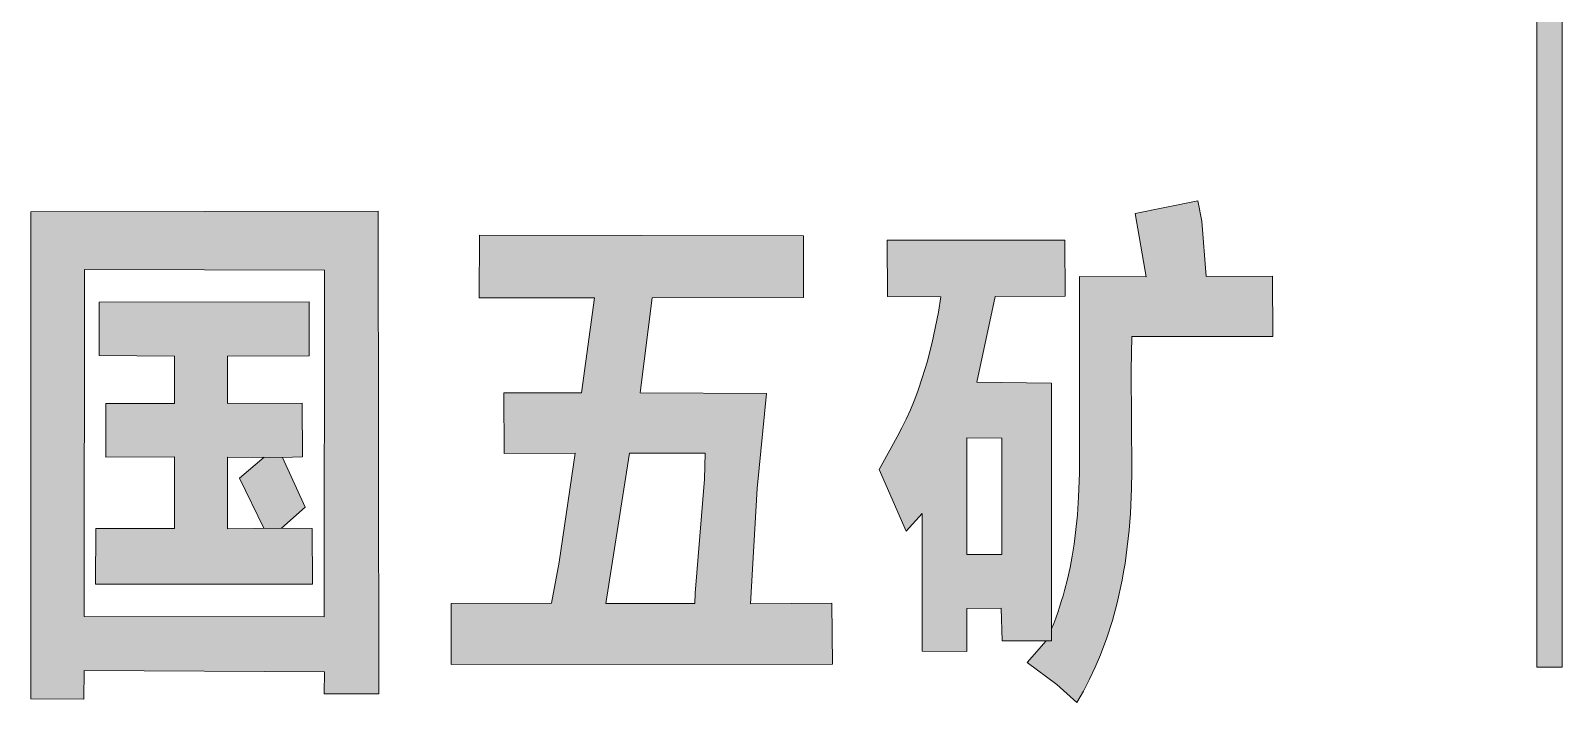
# Model space of a CAD drawing. Header units: millimetres. Extents: x 2 to 599, y 5 to 425.
# Drawn here: x 555.64 to 568.48, y 196.5 to 202.13 of the extents above; entities that cross this region are included whole.
import ezdxf

# ---------------------------------------------------------------- set-up
doc = ezdxf.new("R2010")
doc.units = ezdxf.units.MM
doc.linetypes.add('XKITLINE00', pattern=[0])
doc.layers.add('OtherObjectType', color=1, linetype='Continuous', lineweight=0)

# ---------------------------------------------------------------- blocks, each defined once
blk = doc.blocks.new('*A49')
at = {"layer": 'OtherObjectType'}
for points in [[(568.481, 196.796), (568.269, 196.796), (568.268, 210.113), (568.483, 210.113)], [(563.489, 197.74), (563.782, 197.738), (563.783, 198.714), (564.311, 200.373), (564.313, 199.903), (563.726, 199.901), (563.573, 199.182), (564.201, 199.175), (564.2, 197.014), (563.787, 197.014), (563.777, 197.288), (563.489, 197.286), (563.489, 196.927), (563.116, 196.928), (563.114, 198.082), (562.981, 197.934), (562.755, 198.452), (562.906, 198.725), (562.945, 198.799), (562.982, 198.874), (563.016, 198.95), (563.049, 199.027), (563.078, 199.106), (563.119, 199.227), (563.156, 199.35), (563.199, 199.516), (563.251, 199.77), (563.273, 199.897), (562.824, 199.901), (562.823, 200.372), (564.311, 200.373), (566.052, 200.071), (565.496, 200.068), (565.461, 200.531), (565.426, 200.703), (564.902, 200.597), (564.994, 200.066), (564.435, 200.068), (564.435, 198.519), (564.434, 198.42), (564.427, 198.221), (564.417, 198.072), (564.402, 197.923), (564.389, 197.824), (564.373, 197.726), (564.355, 197.629), (564.334, 197.533), (564.31, 197.438), (564.297, 197.391), (564.282, 197.344), (564.268, 197.298), (564.252, 197.252), (564.235, 197.206), (564.218, 197.161), (564.2, 197.117), (564.2, 197.014), (564.154, 197.014), (563.996, 196.833), (564.245, 196.649), (564.411, 196.5), (564.467, 196.595), (564.519, 196.694), (564.567, 196.795), (564.611, 196.899), (564.664, 197.041), (564.711, 197.187), (564.751, 197.335), (564.791, 197.524), (564.804, 197.593), (564.816, 197.662), (564.826, 197.732), (564.835, 197.802), (564.843, 197.872), (564.85, 197.942), (564.856, 198.012), (564.861, 198.082), (564.865, 198.152), (564.871, 198.293), (564.874, 198.434), (564.869, 199.282), (564.872, 199.564), (566.056, 199.565), (566.052, 200.071), (564.311, 200.373), (563.783, 198.714), (563.491, 198.717)], [(556.088, 197.218), (558.1, 197.217), (558.103, 200.121), (555.64, 200.61), (558.554, 200.614), (558.559, 196.572), (558.1, 196.57), (558.103, 196.756), (556.088, 196.766), (556.086, 196.527), (555.641, 196.528), (555.64, 200.61), (558.103, 200.121), (556.092, 200.127)], [(561.291, 198.371), (561.297, 198.589), (560.661, 198.588), (561.809, 199.088), (561.732, 198.293), (561.676, 197.326), (562.358, 197.332), (562.363, 196.819), (559.166, 196.818), (559.167, 197.329), (560.006, 197.331), (560.072, 197.675), (560.205, 198.587), (559.61, 198.585), (559.608, 199.093), (560.259, 199.093), (560.369, 199.889), (559.401, 199.89), (559.403, 200.414), (562.12, 200.408), (562.12, 199.893), (560.85, 199.888), (560.75, 199.093), (561.809, 199.088), (560.661, 198.588), (560.463, 197.328), (561.208, 197.328), (561.213, 197.415)], [(556.847, 199.4), (556.214, 199.406), (556.215, 199.853), (557.975, 199.855), (557.976, 199.403), (557.289, 199.401), (557.291, 199.003), (557.917, 199.006), (557.918, 198.556), (557.752, 198.552), (557.289, 198.553), (557.29, 197.955), (557.744, 197.96), (558.001, 197.957), (558.002, 197.489), (556.184, 197.49), (556.185, 197.957), (556.846, 197.957), (556.845, 198.556), (556.269, 198.555), (556.271, 199.005), (556.845, 199.003)], [(557.594, 197.959), (557.392, 198.379), (557.598, 198.553), (557.752, 198.552), (557.941, 198.134), (557.744, 197.96)]]:
    blk.add_hatch(color=7, dxfattribs=at).paths.add_polyline_path(points, flags=17)
at = {"layer": 'OtherObjectType', "color": 7, "linetype": 'XKITLINE00', "lineweight": 0}
for p, q in [((568.268, 210.113), (568.269, 196.796)), ((568.269, 196.796), (568.268, 210.113)), ((568.481, 196.796), (568.483, 210.113)), ((568.483, 210.113), (568.481, 196.796)), ((564.902, 200.597), (565.426, 200.703)), ((565.426, 200.703), (564.902, 200.597)), ((565.426, 200.703), (565.461, 200.531)), ((565.461, 200.531), (565.426, 200.703)), ((558.554, 200.614), (555.64, 200.61)), ((555.64, 200.61), (558.554, 200.614)), ((555.64, 200.61), (555.641, 196.528)), ((555.641, 196.528), (555.64, 200.61)), ((558.559, 196.572), (558.554, 200.614)), ((558.554, 200.614), (558.559, 196.572)), ((564.994, 200.066), (564.902, 200.597)), ((564.902, 200.597), (564.994, 200.066)), ((565.461, 200.531), (565.496, 200.068)), ((565.496, 200.068), (565.461, 200.531)), ((559.403, 200.414), (559.401, 199.89)), ((559.401, 199.89), (559.403, 200.414)), ((562.12, 200.408), (559.403, 200.414)), ((559.403, 200.414), (562.12, 200.408)), ((562.12, 199.893), (562.12, 200.408)), ((562.12, 200.408), (562.12, 199.893)), ((562.823, 200.372), (564.311, 200.373)), ((564.311, 200.373), (562.823, 200.372)), ((562.824, 199.901), (562.823, 200.372)), ((562.823, 200.372), (562.824, 199.901)), ((564.311, 200.373), (564.313, 199.903)), ((564.313, 199.903), (564.311, 200.373)), ((556.088, 197.218), (556.092, 200.127)), ((556.092, 200.127), (556.088, 197.218)), ((556.092, 200.127), (558.103, 200.121)), ((558.103, 200.121), (556.092, 200.127)), ((558.103, 200.121), (558.1, 197.217)), ((558.1, 197.217), (558.103, 200.121)), ((564.435, 198.519), (564.435, 200.068)), ((564.435, 200.068), (564.994, 200.066)), ((564.994, 200.066), (564.435, 200.068)), ((564.435, 200.068), (564.435, 198.519)), ((565.496, 200.068), (566.052, 200.071)), ((566.052, 200.071), (565.496, 200.068)), ((566.052, 200.071), (566.056, 199.565)), ((566.056, 199.565), (566.052, 200.071)), ((556.215, 199.853), (556.214, 199.406)), ((557.975, 199.855), (556.215, 199.853)), ((557.976, 199.403), (557.975, 199.855)), ((559.401, 199.89), (560.369, 199.889)), ((560.369, 199.889), (559.401, 199.89)), ((560.369, 199.889), (560.259, 199.093)), ((560.259, 199.093), (560.369, 199.889)), ((560.75, 199.093), (560.85, 199.888)), ((560.85, 199.888), (560.75, 199.093)), ((560.85, 199.888), (562.12, 199.893)), ((562.12, 199.893), (560.85, 199.888)), ((563.273, 199.897), (562.824, 199.901)), ((562.824, 199.901), (563.273, 199.897)), ((563.251, 199.77), (563.273, 199.897)), ((563.273, 199.897), (563.251, 199.77)), ((563.726, 199.901), (563.573, 199.182)), ((563.573, 199.182), (563.726, 199.901)), ((564.313, 199.903), (563.726, 199.901)), ((563.726, 199.901), (564.313, 199.903)), ((563.199, 199.516), (563.251, 199.77)), ((563.251, 199.77), (563.199, 199.516)), ((563.156, 199.35), (563.199, 199.516)), ((563.199, 199.516), (563.156, 199.35)), ((564.872, 199.564), (564.869, 199.282)), ((564.869, 199.282), (564.872, 199.564)), ((566.056, 199.565), (564.872, 199.564)), ((564.872, 199.564), (566.056, 199.565)), ((556.214, 199.406), (556.847, 199.4)), ((556.847, 199.4), (556.845, 199.003)), ((557.289, 199.401), (557.976, 199.403)), ((557.291, 199.003), (557.289, 199.401)), ((563.119, 199.227), (563.156, 199.35)), ((563.156, 199.35), (563.119, 199.227)), ((563.078, 199.106), (563.119, 199.227)), ((563.119, 199.227), (563.078, 199.106)), ((564.869, 199.282), (564.874, 198.434)), ((564.874, 198.434), (564.869, 199.282)), ((560.259, 199.093), (559.608, 199.093)), ((559.608, 199.093), (559.61, 198.585)), ((559.61, 198.585), (559.608, 199.093)), ((559.608, 199.093), (560.259, 199.093)), ((561.809, 199.088), (560.75, 199.093)), ((560.75, 199.093), (561.809, 199.088)), ((561.732, 198.293), (561.809, 199.088)), ((561.809, 199.088), (561.732, 198.293)), ((563.049, 199.027), (563.078, 199.106)), ((563.078, 199.106), (563.049, 199.027)), ((563.573, 199.182), (564.201, 199.175)), ((564.201, 199.175), (563.573, 199.182)), ((564.2, 197.014), (564.201, 199.175)), ((564.201, 199.175), (564.2, 197.117)), ((556.271, 199.005), (556.269, 198.555)), ((556.845, 199.003), (556.271, 199.005)), ((557.917, 199.006), (557.291, 199.003)), ((557.918, 198.556), (557.917, 199.006)), ((562.982, 198.874), (563.016, 198.95)), ((563.016, 198.95), (562.982, 198.874)), ((563.016, 198.95), (563.049, 199.027)), ((563.049, 199.027), (563.016, 198.95)), ((562.945, 198.799), (562.982, 198.874)), ((562.982, 198.874), (562.945, 198.799)), ((562.755, 198.452), (562.906, 198.725)), ((562.906, 198.725), (562.755, 198.452)), ((562.906, 198.725), (562.945, 198.799)), ((562.945, 198.799), (562.906, 198.725)), ((563.489, 197.74), (563.491, 198.717)), ((563.491, 198.717), (563.489, 197.74)), ((563.491, 198.717), (563.783, 198.714)), ((563.783, 198.714), (563.491, 198.717)), ((563.783, 198.714), (563.782, 197.738)), ((563.782, 197.738), (563.783, 198.714)), ((559.61, 198.585), (560.205, 198.587)), ((560.205, 198.587), (559.61, 198.585)), ((560.205, 198.587), (560.072, 197.675)), ((560.072, 197.675), (560.205, 198.587)), ((560.463, 197.328), (560.661, 198.588)), ((560.661, 198.588), (560.463, 197.328)), ((560.661, 198.588), (561.297, 198.589)), ((561.297, 198.589), (560.661, 198.588)), ((561.297, 198.589), (561.291, 198.371)), ((561.291, 198.371), (561.297, 198.589)), ((556.269, 198.555), (556.845, 198.556)), ((556.845, 198.556), (556.846, 197.957)), ((557.29, 197.955), (557.289, 198.553)), ((557.752, 198.552), (557.289, 198.553)), ((557.289, 198.553), (557.29, 197.955)), ((557.598, 198.553), (557.392, 198.379)), ((557.752, 198.552), (557.918, 198.556)), ((557.941, 198.134), (557.752, 198.552)), ((562.981, 197.934), (562.755, 198.452)), ((562.755, 198.452), (562.981, 197.934)), ((564.434, 198.42), (564.435, 198.519)), ((564.435, 198.519), (564.434, 198.42)), ((557.392, 198.379), (557.594, 197.959)), ((561.291, 198.371), (561.213, 197.415)), ((561.213, 197.415), (561.291, 198.371)), ((564.427, 198.221), (564.434, 198.42)), ((564.434, 198.42), (564.427, 198.221)), ((564.874, 198.434), (564.871, 198.293)), ((564.871, 198.293), (564.874, 198.434)), ((561.676, 197.326), (561.732, 198.293)), ((561.732, 198.293), (561.676, 197.326)), ((564.417, 198.072), (564.427, 198.221)), ((564.427, 198.221), (564.417, 198.072)), ((564.871, 198.293), (564.865, 198.152)), ((564.865, 198.152), (564.871, 198.293)), ((557.744, 197.96), (557.941, 198.134)), ((563.114, 198.082), (562.981, 197.934)), ((562.981, 197.934), (563.114, 198.082)), ((563.116, 196.928), (563.114, 198.082)), ((563.114, 198.082), (563.116, 196.928)), ((564.402, 197.923), (564.417, 198.072)), ((564.417, 198.072), (564.402, 197.923)), ((564.861, 198.082), (564.856, 198.012)), ((564.856, 198.012), (564.861, 198.082)), ((564.865, 198.152), (564.861, 198.082)), ((564.861, 198.082), (564.865, 198.152)), ((556.185, 197.957), (556.184, 197.49)), ((556.846, 197.957), (556.185, 197.957)), ((557.29, 197.955), (557.744, 197.96)), ((558.001, 197.957), (557.744, 197.96)), ((558.002, 197.489), (558.001, 197.957)), ((564.389, 197.824), (564.402, 197.923)), ((564.402, 197.923), (564.389, 197.824)), ((564.85, 197.942), (564.843, 197.872)), ((564.843, 197.872), (564.85, 197.942)), ((564.856, 198.012), (564.85, 197.942)), ((564.85, 197.942), (564.856, 198.012)), ((564.373, 197.726), (564.389, 197.824)), ((564.389, 197.824), (564.373, 197.726)), ((564.835, 197.802), (564.826, 197.732)), ((564.826, 197.732), (564.835, 197.802)), ((564.843, 197.872), (564.835, 197.802)), ((564.835, 197.802), (564.843, 197.872)), ((560.072, 197.675), (560.006, 197.331)), ((560.006, 197.331), (560.072, 197.675)), ((563.782, 197.738), (563.489, 197.74)), ((563.489, 197.74), (563.782, 197.738)), ((564.355, 197.629), (564.373, 197.726)), ((564.373, 197.726), (564.355, 197.629)), ((564.826, 197.732), (564.816, 197.662)), ((564.816, 197.662), (564.826, 197.732)), ((564.334, 197.533), (564.355, 197.629)), ((564.355, 197.629), (564.334, 197.533)), ((564.804, 197.593), (564.791, 197.524)), ((564.791, 197.524), (564.804, 197.593)), ((564.816, 197.662), (564.804, 197.593)), ((564.804, 197.593), (564.816, 197.662)), ((556.184, 197.49), (558.002, 197.489)), ((561.213, 197.415), (561.208, 197.328)), ((561.208, 197.328), (561.213, 197.415)), ((564.297, 197.391), (564.31, 197.438)), ((564.31, 197.438), (564.297, 197.391)), ((564.31, 197.438), (564.334, 197.533)), ((564.334, 197.533), (564.31, 197.438)), ((564.791, 197.524), (564.751, 197.335)), ((564.751, 197.335), (564.791, 197.524)), ((559.167, 197.329), (559.166, 196.818)), ((559.166, 196.818), (559.167, 197.329)), ((560.006, 197.331), (559.167, 197.329)), ((559.167, 197.329), (560.006, 197.331)), ((561.208, 197.328), (560.463, 197.328)), ((560.463, 197.328), (561.208, 197.328)), ((562.358, 197.332), (561.676, 197.326)), ((561.676, 197.326), (562.358, 197.332)), ((562.363, 196.819), (562.358, 197.332)), ((562.358, 197.332), (562.363, 196.819)), ((563.777, 197.288), (563.489, 197.286)), ((563.489, 197.286), (563.777, 197.288)), ((563.489, 197.286), (563.489, 196.927)), ((563.489, 196.927), (563.489, 197.286)), ((563.787, 197.014), (563.777, 197.288)), ((563.777, 197.288), (563.787, 197.014)), ((564.252, 197.252), (564.268, 197.298)), ((564.268, 197.298), (564.252, 197.252)), ((564.268, 197.298), (564.282, 197.344)), ((564.282, 197.344), (564.268, 197.298)), ((564.282, 197.344), (564.297, 197.391)), ((564.297, 197.391), (564.282, 197.344)), ((564.751, 197.335), (564.711, 197.187)), ((564.711, 197.187), (564.751, 197.335)), ((558.1, 197.217), (556.088, 197.218)), ((556.088, 197.218), (558.1, 197.217)), ((564.2, 197.117), (564.218, 197.161)), ((564.218, 197.161), (564.2, 197.117)), ((564.218, 197.161), (564.235, 197.206)), ((564.235, 197.206), (564.218, 197.161)), ((564.235, 197.206), (564.252, 197.252)), ((564.252, 197.252), (564.235, 197.206)), ((564.711, 197.187), (564.664, 197.041)), ((564.664, 197.041), (564.711, 197.187)), ((564.664, 197.041), (564.611, 196.899)), ((564.611, 196.899), (564.664, 197.041)), ((563.489, 196.927), (563.116, 196.928)), ((563.116, 196.928), (563.489, 196.927)), ((564.154, 197.014), (563.787, 197.014)), ((563.787, 197.014), (564.2, 197.014)), ((563.996, 196.833), (564.154, 197.014)), ((564.154, 197.014), (563.996, 196.833)), ((564.611, 196.899), (564.567, 196.795)), ((564.567, 196.795), (564.611, 196.899)), ((556.086, 196.527), (556.088, 196.766)), ((556.088, 196.766), (556.086, 196.527)), ((556.088, 196.766), (558.103, 196.756)), ((558.103, 196.756), (556.088, 196.766)), ((559.166, 196.818), (562.363, 196.819)), ((562.363, 196.819), (559.166, 196.818)), ((564.245, 196.649), (563.996, 196.833)), ((563.996, 196.833), (564.245, 196.649)), ((564.567, 196.795), (564.519, 196.694)), ((564.519, 196.694), (564.567, 196.795)), ((568.269, 196.796), (568.481, 196.796)), ((568.481, 196.796), (568.269, 196.796)), ((558.103, 196.756), (558.1, 196.57)), ((558.1, 196.57), (558.103, 196.756)), ((564.411, 196.5), (564.245, 196.649)), ((564.245, 196.649), (564.411, 196.5)), ((564.519, 196.694), (564.467, 196.595)), ((564.467, 196.595), (564.519, 196.694)), ((555.641, 196.528), (556.086, 196.527)), ((556.086, 196.527), (555.641, 196.528)), ((558.1, 196.57), (558.559, 196.572)), ((558.559, 196.572), (558.1, 196.57)), ((564.467, 196.595), (564.411, 196.5)), ((564.411, 196.5), (564.467, 196.595))]:
    blk.add_line(p, q, dxfattribs=at)
blk = doc.blocks.new('*A51')
at = {"layer": 'OtherObjectType'}
for points in [[(568.481, 196.796), (568.269, 196.796), (568.268, 210.113), (568.483, 210.113)], [(563.489, 197.74), (563.782, 197.738), (563.783, 198.714), (564.311, 200.373), (564.313, 199.903), (563.726, 199.901), (563.573, 199.182), (564.201, 199.175), (564.2, 197.014), (563.787, 197.014), (563.777, 197.288), (563.489, 197.286), (563.489, 196.927), (563.116, 196.928), (563.114, 198.082), (562.981, 197.934), (562.755, 198.452), (562.906, 198.725), (562.945, 198.799), (562.982, 198.874), (563.016, 198.95), (563.049, 199.027), (563.078, 199.106), (563.119, 199.227), (563.156, 199.35), (563.199, 199.516), (563.251, 199.77), (563.273, 199.897), (562.824, 199.901), (562.823, 200.372), (564.311, 200.373), (566.052, 200.071), (565.496, 200.068), (565.461, 200.531), (565.426, 200.703), (564.902, 200.597), (564.994, 200.066), (564.435, 200.068), (564.435, 198.519), (564.434, 198.42), (564.427, 198.221), (564.417, 198.072), (564.402, 197.923), (564.389, 197.824), (564.373, 197.726), (564.355, 197.629), (564.334, 197.533), (564.31, 197.438), (564.297, 197.391), (564.282, 197.344), (564.268, 197.298), (564.252, 197.252), (564.235, 197.206), (564.218, 197.161), (564.2, 197.117), (564.2, 197.014), (564.154, 197.014), (563.996, 196.833), (564.245, 196.649), (564.411, 196.5), (564.467, 196.595), (564.519, 196.694), (564.567, 196.795), (564.611, 196.899), (564.664, 197.041), (564.711, 197.187), (564.751, 197.335), (564.791, 197.524), (564.804, 197.593), (564.816, 197.662), (564.826, 197.732), (564.835, 197.802), (564.843, 197.872), (564.85, 197.942), (564.856, 198.012), (564.861, 198.082), (564.865, 198.152), (564.871, 198.293), (564.874, 198.434), (564.869, 199.282), (564.872, 199.564), (566.056, 199.565), (566.052, 200.071), (564.311, 200.373), (563.783, 198.714), (563.491, 198.717)], [(556.088, 197.218), (558.1, 197.217), (558.103, 200.121), (555.64, 200.61), (558.554, 200.614), (558.559, 196.572), (558.1, 196.57), (558.103, 196.756), (556.088, 196.766), (556.086, 196.527), (555.641, 196.528), (555.64, 200.61), (558.103, 200.121), (556.092, 200.127)], [(561.291, 198.371), (561.297, 198.589), (560.661, 198.588), (561.809, 199.088), (561.732, 198.293), (561.676, 197.326), (562.358, 197.332), (562.363, 196.819), (559.166, 196.818), (559.167, 197.329), (560.006, 197.331), (560.072, 197.675), (560.205, 198.587), (559.61, 198.585), (559.608, 199.093), (560.259, 199.093), (560.369, 199.889), (559.401, 199.89), (559.403, 200.414), (562.12, 200.408), (562.12, 199.893), (560.85, 199.888), (560.75, 199.093), (561.809, 199.088), (560.661, 198.588), (560.463, 197.328), (561.208, 197.328), (561.213, 197.415)], [(556.847, 199.4), (556.214, 199.406), (556.215, 199.853), (557.975, 199.855), (557.976, 199.403), (557.289, 199.401), (557.291, 199.003), (557.917, 199.006), (557.918, 198.556), (557.752, 198.552), (557.289, 198.553), (557.29, 197.955), (557.744, 197.96), (558.001, 197.957), (558.002, 197.489), (556.184, 197.49), (556.185, 197.957), (556.846, 197.957), (556.845, 198.556), (556.269, 198.555), (556.271, 199.005), (556.845, 199.003)], [(557.594, 197.959), (557.392, 198.379), (557.598, 198.553), (557.752, 198.552), (557.941, 198.134), (557.744, 197.96)]]:
    blk.add_hatch(color=7, dxfattribs=at).paths.add_polyline_path(points, flags=17)
at = {"layer": 'OtherObjectType', "color": 7, "linetype": 'XKITLINE00', "lineweight": 0}
for p, q in [((568.268, 210.113), (568.269, 196.796)), ((568.269, 196.796), (568.268, 210.113)), ((568.481, 196.796), (568.483, 210.113)), ((568.483, 210.113), (568.481, 196.796)), ((564.902, 200.597), (565.426, 200.703)), ((565.426, 200.703), (564.902, 200.597)), ((565.426, 200.703), (565.461, 200.531)), ((565.461, 200.531), (565.426, 200.703)), ((558.554, 200.614), (555.64, 200.61)), ((555.64, 200.61), (558.554, 200.614)), ((555.64, 200.61), (555.641, 196.528)), ((555.641, 196.528), (555.64, 200.61)), ((558.559, 196.572), (558.554, 200.614)), ((558.554, 200.614), (558.559, 196.572)), ((564.994, 200.066), (564.902, 200.597)), ((564.902, 200.597), (564.994, 200.066)), ((565.461, 200.531), (565.496, 200.068)), ((565.496, 200.068), (565.461, 200.531)), ((559.403, 200.414), (559.401, 199.89)), ((559.401, 199.89), (559.403, 200.414)), ((562.12, 200.408), (559.403, 200.414)), ((559.403, 200.414), (562.12, 200.408)), ((562.12, 199.893), (562.12, 200.408)), ((562.12, 200.408), (562.12, 199.893)), ((562.823, 200.372), (564.311, 200.373)), ((564.311, 200.373), (562.823, 200.372)), ((562.824, 199.901), (562.823, 200.372)), ((562.823, 200.372), (562.824, 199.901)), ((564.311, 200.373), (564.313, 199.903)), ((564.313, 199.903), (564.311, 200.373)), ((556.088, 197.218), (556.092, 200.127)), ((556.092, 200.127), (556.088, 197.218)), ((556.092, 200.127), (558.103, 200.121)), ((558.103, 200.121), (556.092, 200.127)), ((558.103, 200.121), (558.1, 197.217)), ((558.1, 197.217), (558.103, 200.121)), ((564.435, 198.519), (564.435, 200.068)), ((564.435, 200.068), (564.994, 200.066)), ((564.994, 200.066), (564.435, 200.068)), ((564.435, 200.068), (564.435, 198.519)), ((565.496, 200.068), (566.052, 200.071)), ((566.052, 200.071), (565.496, 200.068)), ((566.052, 200.071), (566.056, 199.565)), ((566.056, 199.565), (566.052, 200.071)), ((556.215, 199.853), (556.214, 199.406)), ((557.975, 199.855), (556.215, 199.853)), ((557.976, 199.403), (557.975, 199.855)), ((559.401, 199.89), (560.369, 199.889)), ((560.369, 199.889), (559.401, 199.89)), ((560.369, 199.889), (560.259, 199.093)), ((560.259, 199.093), (560.369, 199.889)), ((560.75, 199.093), (560.85, 199.888)), ((560.85, 199.888), (560.75, 199.093)), ((560.85, 199.888), (562.12, 199.893)), ((562.12, 199.893), (560.85, 199.888)), ((563.273, 199.897), (562.824, 199.901)), ((562.824, 199.901), (563.273, 199.897)), ((563.251, 199.77), (563.273, 199.897)), ((563.273, 199.897), (563.251, 199.77)), ((563.726, 199.901), (563.573, 199.182)), ((563.573, 199.182), (563.726, 199.901)), ((564.313, 199.903), (563.726, 199.901)), ((563.726, 199.901), (564.313, 199.903)), ((563.199, 199.516), (563.251, 199.77)), ((563.251, 199.77), (563.199, 199.516)), ((563.156, 199.35), (563.199, 199.516)), ((563.199, 199.516), (563.156, 199.35)), ((564.872, 199.564), (564.869, 199.282)), ((564.869, 199.282), (564.872, 199.564)), ((566.056, 199.565), (564.872, 199.564)), ((564.872, 199.564), (566.056, 199.565)), ((556.214, 199.406), (556.847, 199.4)), ((556.847, 199.4), (556.845, 199.003)), ((557.289, 199.401), (557.976, 199.403)), ((557.291, 199.003), (557.289, 199.401)), ((563.119, 199.227), (563.156, 199.35)), ((563.156, 199.35), (563.119, 199.227)), ((563.078, 199.106), (563.119, 199.227)), ((563.119, 199.227), (563.078, 199.106)), ((564.869, 199.282), (564.874, 198.434)), ((564.874, 198.434), (564.869, 199.282)), ((560.259, 199.093), (559.608, 199.093)), ((559.608, 199.093), (559.61, 198.585)), ((559.61, 198.585), (559.608, 199.093)), ((559.608, 199.093), (560.259, 199.093)), ((561.809, 199.088), (560.75, 199.093)), ((560.75, 199.093), (561.809, 199.088)), ((561.732, 198.293), (561.809, 199.088)), ((561.809, 199.088), (561.732, 198.293)), ((563.049, 199.027), (563.078, 199.106)), ((563.078, 199.106), (563.049, 199.027)), ((563.573, 199.182), (564.201, 199.175)), ((564.201, 199.175), (563.573, 199.182)), ((564.2, 197.014), (564.201, 199.175)), ((564.201, 199.175), (564.2, 197.117)), ((556.271, 199.005), (556.269, 198.555)), ((556.845, 199.003), (556.271, 199.005)), ((557.917, 199.006), (557.291, 199.003)), ((557.918, 198.556), (557.917, 199.006)), ((562.982, 198.874), (563.016, 198.95)), ((563.016, 198.95), (562.982, 198.874)), ((563.016, 198.95), (563.049, 199.027)), ((563.049, 199.027), (563.016, 198.95)), ((562.945, 198.799), (562.982, 198.874)), ((562.982, 198.874), (562.945, 198.799)), ((562.755, 198.452), (562.906, 198.725)), ((562.906, 198.725), (562.755, 198.452)), ((562.906, 198.725), (562.945, 198.799)), ((562.945, 198.799), (562.906, 198.725)), ((563.489, 197.74), (563.491, 198.717)), ((563.491, 198.717), (563.489, 197.74)), ((563.491, 198.717), (563.783, 198.714)), ((563.783, 198.714), (563.491, 198.717)), ((563.783, 198.714), (563.782, 197.738)), ((563.782, 197.738), (563.783, 198.714)), ((559.61, 198.585), (560.205, 198.587)), ((560.205, 198.587), (559.61, 198.585)), ((560.205, 198.587), (560.072, 197.675)), ((560.072, 197.675), (560.205, 198.587)), ((560.463, 197.328), (560.661, 198.588)), ((560.661, 198.588), (560.463, 197.328)), ((560.661, 198.588), (561.297, 198.589)), ((561.297, 198.589), (560.661, 198.588)), ((561.297, 198.589), (561.291, 198.371)), ((561.291, 198.371), (561.297, 198.589)), ((556.269, 198.555), (556.845, 198.556)), ((556.845, 198.556), (556.846, 197.957)), ((557.29, 197.955), (557.289, 198.553)), ((557.752, 198.552), (557.289, 198.553)), ((557.289, 198.553), (557.29, 197.955)), ((557.598, 198.553), (557.392, 198.379)), ((557.752, 198.552), (557.918, 198.556)), ((557.941, 198.134), (557.752, 198.552)), ((562.981, 197.934), (562.755, 198.452)), ((562.755, 198.452), (562.981, 197.934)), ((564.434, 198.42), (564.435, 198.519)), ((564.435, 198.519), (564.434, 198.42)), ((557.392, 198.379), (557.594, 197.959)), ((561.291, 198.371), (561.213, 197.415)), ((561.213, 197.415), (561.291, 198.371)), ((564.427, 198.221), (564.434, 198.42)), ((564.434, 198.42), (564.427, 198.221)), ((564.874, 198.434), (564.871, 198.293)), ((564.871, 198.293), (564.874, 198.434)), ((561.676, 197.326), (561.732, 198.293)), ((561.732, 198.293), (561.676, 197.326)), ((564.417, 198.072), (564.427, 198.221)), ((564.427, 198.221), (564.417, 198.072)), ((564.871, 198.293), (564.865, 198.152)), ((564.865, 198.152), (564.871, 198.293)), ((557.744, 197.96), (557.941, 198.134)), ((563.114, 198.082), (562.981, 197.934)), ((562.981, 197.934), (563.114, 198.082)), ((563.116, 196.928), (563.114, 198.082)), ((563.114, 198.082), (563.116, 196.928)), ((564.402, 197.923), (564.417, 198.072)), ((564.417, 198.072), (564.402, 197.923)), ((564.861, 198.082), (564.856, 198.012)), ((564.856, 198.012), (564.861, 198.082)), ((564.865, 198.152), (564.861, 198.082)), ((564.861, 198.082), (564.865, 198.152)), ((556.185, 197.957), (556.184, 197.49)), ((556.846, 197.957), (556.185, 197.957)), ((557.29, 197.955), (557.744, 197.96)), ((558.001, 197.957), (557.744, 197.96)), ((558.002, 197.489), (558.001, 197.957)), ((564.389, 197.824), (564.402, 197.923)), ((564.402, 197.923), (564.389, 197.824)), ((564.85, 197.942), (564.843, 197.872)), ((564.843, 197.872), (564.85, 197.942)), ((564.856, 198.012), (564.85, 197.942)), ((564.85, 197.942), (564.856, 198.012)), ((564.373, 197.726), (564.389, 197.824)), ((564.389, 197.824), (564.373, 197.726)), ((564.835, 197.802), (564.826, 197.732)), ((564.826, 197.732), (564.835, 197.802)), ((564.843, 197.872), (564.835, 197.802)), ((564.835, 197.802), (564.843, 197.872)), ((560.072, 197.675), (560.006, 197.331)), ((560.006, 197.331), (560.072, 197.675)), ((563.782, 197.738), (563.489, 197.74)), ((563.489, 197.74), (563.782, 197.738)), ((564.355, 197.629), (564.373, 197.726)), ((564.373, 197.726), (564.355, 197.629)), ((564.826, 197.732), (564.816, 197.662)), ((564.816, 197.662), (564.826, 197.732)), ((564.334, 197.533), (564.355, 197.629)), ((564.355, 197.629), (564.334, 197.533)), ((564.804, 197.593), (564.791, 197.524)), ((564.791, 197.524), (564.804, 197.593)), ((564.816, 197.662), (564.804, 197.593)), ((564.804, 197.593), (564.816, 197.662)), ((556.184, 197.49), (558.002, 197.489)), ((561.213, 197.415), (561.208, 197.328)), ((561.208, 197.328), (561.213, 197.415)), ((564.297, 197.391), (564.31, 197.438)), ((564.31, 197.438), (564.297, 197.391)), ((564.31, 197.438), (564.334, 197.533)), ((564.334, 197.533), (564.31, 197.438)), ((564.791, 197.524), (564.751, 197.335)), ((564.751, 197.335), (564.791, 197.524)), ((559.167, 197.329), (559.166, 196.818)), ((559.166, 196.818), (559.167, 197.329)), ((560.006, 197.331), (559.167, 197.329)), ((559.167, 197.329), (560.006, 197.331)), ((561.208, 197.328), (560.463, 197.328)), ((560.463, 197.328), (561.208, 197.328)), ((562.358, 197.332), (561.676, 197.326)), ((561.676, 197.326), (562.358, 197.332)), ((562.363, 196.819), (562.358, 197.332)), ((562.358, 197.332), (562.363, 196.819)), ((563.777, 197.288), (563.489, 197.286)), ((563.489, 197.286), (563.777, 197.288)), ((563.489, 197.286), (563.489, 196.927)), ((563.489, 196.927), (563.489, 197.286)), ((563.787, 197.014), (563.777, 197.288)), ((563.777, 197.288), (563.787, 197.014)), ((564.252, 197.252), (564.268, 197.298)), ((564.268, 197.298), (564.252, 197.252)), ((564.268, 197.298), (564.282, 197.344)), ((564.282, 197.344), (564.268, 197.298)), ((564.282, 197.344), (564.297, 197.391)), ((564.297, 197.391), (564.282, 197.344)), ((564.751, 197.335), (564.711, 197.187)), ((564.711, 197.187), (564.751, 197.335)), ((558.1, 197.217), (556.088, 197.218)), ((556.088, 197.218), (558.1, 197.217)), ((564.2, 197.117), (564.218, 197.161)), ((564.218, 197.161), (564.2, 197.117)), ((564.218, 197.161), (564.235, 197.206)), ((564.235, 197.206), (564.218, 197.161)), ((564.235, 197.206), (564.252, 197.252)), ((564.252, 197.252), (564.235, 197.206)), ((564.711, 197.187), (564.664, 197.041)), ((564.664, 197.041), (564.711, 197.187)), ((564.664, 197.041), (564.611, 196.899)), ((564.611, 196.899), (564.664, 197.041)), ((563.489, 196.927), (563.116, 196.928)), ((563.116, 196.928), (563.489, 196.927)), ((564.154, 197.014), (563.787, 197.014)), ((563.787, 197.014), (564.2, 197.014)), ((563.996, 196.833), (564.154, 197.014)), ((564.154, 197.014), (563.996, 196.833)), ((564.611, 196.899), (564.567, 196.795)), ((564.567, 196.795), (564.611, 196.899)), ((556.086, 196.527), (556.088, 196.766)), ((556.088, 196.766), (556.086, 196.527)), ((556.088, 196.766), (558.103, 196.756)), ((558.103, 196.756), (556.088, 196.766)), ((559.166, 196.818), (562.363, 196.819)), ((562.363, 196.819), (559.166, 196.818)), ((564.245, 196.649), (563.996, 196.833)), ((563.996, 196.833), (564.245, 196.649)), ((564.567, 196.795), (564.519, 196.694)), ((564.519, 196.694), (564.567, 196.795)), ((568.269, 196.796), (568.481, 196.796)), ((568.481, 196.796), (568.269, 196.796)), ((558.103, 196.756), (558.1, 196.57)), ((558.1, 196.57), (558.103, 196.756)), ((564.411, 196.5), (564.245, 196.649)), ((564.245, 196.649), (564.411, 196.5)), ((564.519, 196.694), (564.467, 196.595)), ((564.467, 196.595), (564.519, 196.694)), ((555.641, 196.528), (556.086, 196.527)), ((556.086, 196.527), (555.641, 196.528)), ((558.1, 196.57), (558.559, 196.572)), ((558.559, 196.572), (558.1, 196.57)), ((564.467, 196.595), (564.411, 196.5)), ((564.411, 196.5), (564.467, 196.595))]:
    blk.add_line(p, q, dxfattribs=at)

msp = doc.modelspace()

# ---------------------------------------------------------------- block references
at = {"lineweight": 0}
for name in ['*A49', '*A51']:
    msp.add_blockref(name, (0, 0), dxfattribs=at)

doc.saveas('drawing.dxf')
